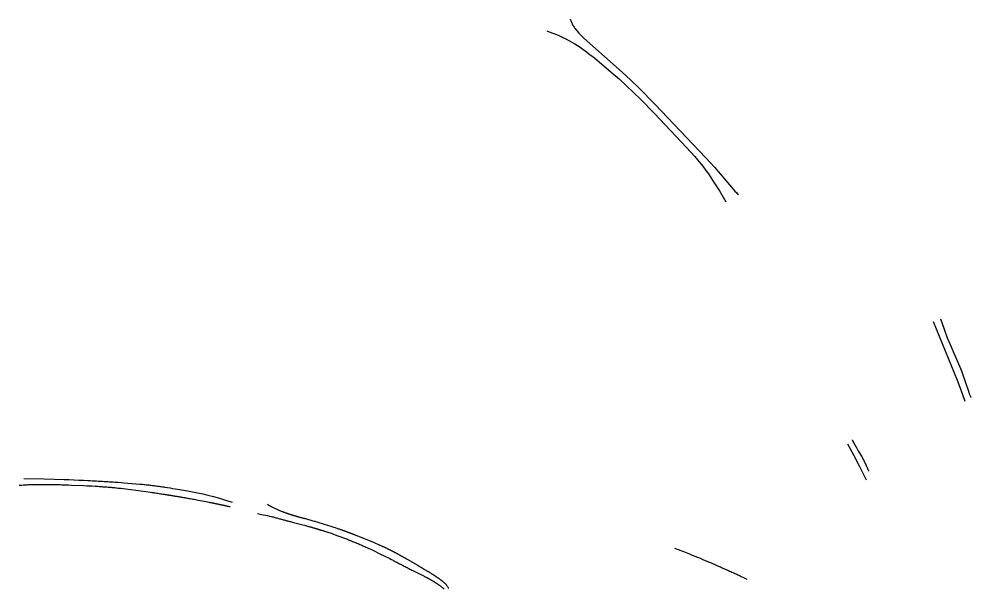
# Model space of a CAD drawing. Header units: metres. Extents: x 653 to 1977, y 530 to 958.
# Drawn here: x 1261 to 1977, y 530 to 958 of the extents above; entities that cross this region are included whole.
import ezdxf

# ---------------------------------------------------------------- set-up
doc = ezdxf.new("R2010")
doc.units = ezdxf.units.M
doc.layers.add('road2', color=15, linetype='Continuous', true_color=0xbf3f3f)

msp = doc.modelspace()

# ---------------------------------------------------------------- linework, layer by layer
at = {"layer": 'road2'}
for points in [[(1675.18, 958.22), (1675.28, 957.91), (1675.38, 957.6), (1675.6, 956.98), (1675.85, 956.37), (1676.11, 955.76), (1676.4, 955.16), (1676.71, 954.56), (1677.03, 953.97), (1677.38, 953.37), (1677.75, 952.79), (1678.13, 952.2), (1678.53, 951.62), (1678.95, 951.04), (1679.39, 950.46), (1679.84, 949.88), (1680.79, 948.73), (1681.8, 947.59), (1682.87, 946.44), (1684, 945.3), (1685.17, 944.15), (1687.64, 941.83), (1714.33, 918.37), (1720.61, 912.5), (1726.85, 906.44), (1739.19, 893.98), (1776.9, 854.13), (1783.58, 846.75), (1797.64, 830.32), (1799.03, 828.78), (1800.37, 827.39), (1801.02, 826.75), (1801.65, 826.16)], [(1657.55, 949.28), (1660.72, 948.16), (1663.72, 947), (1666.56, 945.82), (1669.25, 944.61), (1671.8, 943.38), (1674.21, 942.12), (1676.51, 940.85), (1678.69, 939.56), (1680.77, 938.26), (1682.77, 936.95), (1684.68, 935.62), (1686.53, 934.29), (1690.05, 931.61), (1693.42, 928.93), (1706.11, 918.32), (1712, 913.13), (1717.57, 908.05), (1727.98, 898.04), (1738.53, 887.26), (1762.65, 861.66), (1768.82, 854.91), (1772.03, 851.13), (1773.7, 849.05), (1775.43, 846.82), (1777.22, 844.41), (1779.08, 841.8), (1781.02, 838.97), (1783.05, 835.89), (1787.41, 828.91), (1792.24, 820.66)], [(1948.19, 730.63), (1966.22, 686.48), (1968.91, 679.33), (1971.82, 670.74)], [(1953.69, 732.86), (1956.4, 724.84), (1958.74, 718.52), (1960.82, 713.37), (1969.3, 693.5), (1970.46, 690.59), (1971.44, 687.98), (1972.3, 685.51), (1974.82, 677.65), (1975.25, 676.42), (1975.68, 675.28), (1975.9, 674.76), (1976.11, 674.28), (1976.22, 674.06), (1976.32, 673.84), (1976.43, 673.64), (1976.53, 673.45)], [(1883.73, 638.64), (1888.36, 630.03), (1892.49, 622.05), (1897.7, 611.58)]]:
    msp.add_lwpolyline(points, dxfattribs=at)
at = {"layer": 'road2', "extrusion": (0.47835, 0.862663, 0.164296)}
msp.add_lwpolyline([(-1267.01, -191.9), (-1267.59, -191.91), (-1268.18, -191.93), (-1268.77, -191.97), (-1269.38, -192.02), (-1269.99, -192.09), (-1270.61, -192.17), (-1271.23, -192.26), (-1271.87, -192.38), (-1272.51, -192.5), (-1273.17, -192.64), (-1273.83, -192.8), (-1274.5, -192.97), (-1275.86, -193.36), (-1277.26, -193.81), (-1278.69, -194.31), (-1280.15, -194.88), (-1281.65, -195.51), (-1283.18, -196.19), (-1284.74, -196.94), (-1286.34, -197.74), (-1287.97, -198.61), (-1289.63, -199.53), (-1293.06, -201.56), (-1296.62, -203.83), (-1300.32, -206.33), (-1304.14, -209.08), (-1308.11, -212.06), (-1312.2, -215.28), (-1316.43, -218.74), (-1320.79, -222.44)], dxfattribs=at)
at = {"layer": 'road2'}
for points in [[(1887.19, 641.74, 0), (1887.27, 641.58, 0), (1887.35, 641.43, 0.01), (1887.42, 641.28, 0.02), (1887.5, 641.13, 0.04), (1887.58, 640.99, 0.07), (1887.65, 640.84, 0.1), (1887.73, 640.7, 0.13), (1887.8, 640.55, 0.17), (1887.88, 640.41, 0.22), (1887.95, 640.27, 0.27), (1888.02, 640.13, 0.32), (1888.1, 639.99, 0.38), (1888.17, 639.86, 0.44), (1888.24, 639.72, 0.51), (1888.31, 639.59, 0.58), (1888.38, 639.46, 0.66), (1888.45, 639.32, 0.74), (1888.52, 639.19, 0.83), (1888.59, 639.06, 0.92), (1888.66, 638.93, 1.02), (1888.73, 638.81, 1.12), (1888.8, 638.68, 1.22), (1888.87, 638.56, 1.33), (1888.94, 638.43, 1.44), (1889.01, 638.31, 1.56), (1889.07, 638.19, 1.67), (1889.14, 638.07, 1.8), (1889.21, 637.95, 1.93), (1889.27, 637.83, 2.06), (1889.34, 637.71, 2.19), (1889.47, 637.48, 2.47), (1889.6, 637.25, 2.76), (1889.73, 637.02, 3.07), (1889.85, 636.8, 3.39), (1889.98, 636.58, 3.72), (1890.1, 636.37, 4.07), (1890.22, 636.16, 4.42), (1890.34, 635.95, 4.79), (1890.46, 635.74, 5.16), (1890.7, 635.34, 5.94), (1890.93, 634.95, 6.76), (1891.16, 634.57, 7.6), (1891.38, 634.2, 8.47), (1891.81, 633.49, 10.28), (1893.81, 630.17, 19.46), (1894.19, 629.51, 21.1), (1894.38, 629.17, 21.86), (1894.57, 628.83, 22.59), (1894.76, 628.48, 23.28), (1894.95, 628.13, 23.92), (1895.04, 627.96, 24.22), (1895.13, 627.78, 24.52), (1895.23, 627.6, 24.8), (1895.32, 627.42, 25.08), (1895.41, 627.24, 25.34), (1895.51, 627.06, 25.6), (1895.6, 626.88, 25.85), (1895.69, 626.69, 26.08), (1895.78, 626.51, 26.31), (1895.88, 626.33, 26.53), (1895.97, 626.14, 26.74), (1896.06, 625.96, 26.95), (1896.15, 625.78, 27.14), (1896.24, 625.59, 27.33), (1896.33, 625.41, 27.5), (1896.42, 625.22, 27.68), (1896.51, 625.04, 27.84), (1896.6, 624.85, 27.99), (1896.68, 624.67, 28.14), (1896.77, 624.49, 28.28), (1896.86, 624.3, 28.42), (1896.94, 624.12, 28.55), (1897.03, 623.94, 28.67), (1897.12, 623.75, 28.78), (1897.2, 623.57, 28.89), (1897.28, 623.39, 28.99), (1897.37, 623.21, 29.09), (1897.45, 623.03, 29.18), (1897.53, 622.86, 29.27), (1897.61, 622.68, 29.35), (1897.69, 622.5, 29.42), (1897.77, 622.33, 29.49), (1897.85, 622.15, 29.56), (1897.93, 621.98, 29.62), (1898.01, 621.81, 29.67), (1898.08, 621.64, 29.73), (1898.16, 621.47, 29.77), (1898.23, 621.31, 29.82), (1898.38, 620.98, 29.89), (1898.52, 620.66, 29.95), (1898.66, 620.35, 30), (1898.79, 620.04, 30.04), (1898.92, 619.75, 30.07), (1899.05, 619.46, 30.09), (1899.17, 619.18, 30.11), (1899.39, 618.67, 30.12), (1899.59, 618.19, 30.12)], [(1264.22, 612.56, 0), (1279.52, 612.4, 0.08), (1287.18, 612.2, 0.26), (1294.72, 611.94, 0.63), (1298.42, 611.79, 0.89), (1302.05, 611.64, 1.23), (1305.62, 611.48, 1.63), (1309.09, 611.31, 2.12), (1312.48, 611.14, 2.69), (1314.13, 611.05, 3.02), (1315.75, 610.97, 3.36), (1317.34, 610.88, 3.74), (1318.9, 610.79, 4.14), (1320.43, 610.71, 4.56), (1321.92, 610.62, 5.02), (1323.38, 610.54, 5.51), (1324.8, 610.46, 6.02), (1326.2, 610.38, 6.56), (1327.55, 610.3, 7.12), (1328.88, 610.22, 7.7), (1330.18, 610.14, 8.31), (1331.45, 610.06, 8.93), (1332.69, 609.98, 9.57), (1335.1, 609.82, 10.89), (1337.41, 609.66, 12.26), (1339.63, 609.5, 13.65), (1351.69, 608.47, 21.81), (1353.57, 608.28, 23), (1354.5, 608.18, 23.57), (1355.44, 608.08, 24.1), (1356.37, 607.97, 24.62), (1357.3, 607.86, 25.1), (1358.24, 607.76, 25.56), (1359.17, 607.64, 25.99), (1360.11, 607.53, 26.39), (1361.05, 607.41, 26.76), (1361.99, 607.29, 27.11), (1362.93, 607.17, 27.43), (1363.87, 607.05, 27.73), (1364.81, 606.92, 28), (1365.76, 606.79, 28.26), (1366.7, 606.66, 28.49), (1367.65, 606.53, 28.7), (1368.6, 606.4, 28.9), (1369.54, 606.26, 29.07), (1370.49, 606.12, 29.23), (1372.38, 605.83, 29.49), (1374.28, 605.54, 29.7), (1376.17, 605.24, 29.86), (1378.07, 604.93, 29.97), (1379.96, 604.62, 30.04), (1387.48, 603.3, 30.12), (1394.99, 601.85, 30.12), (1398.84, 601.03, 30.12), (1402.82, 600.1, 30.12), (1406.98, 599.05, 30.12), (1411.38, 597.84, 30.12), (1416.06, 596.45, 30.12), (1421.08, 594.85, 30.12)], [(1260.74, 607.55, 0), (1261.82, 607.64, 2.74), (1262.91, 607.73, 5.3), (1264.04, 607.81, 7.7), (1264.6, 607.85, 8.84), (1265.18, 607.89, 9.94), (1265.75, 607.92, 11), (1266.33, 607.95, 12.03), (1266.92, 607.98, 13.02), (1267.51, 608.01, 13.97), (1268.1, 608.04, 14.88), (1268.7, 608.06, 15.76), (1269.31, 608.08, 16.6), (1269.91, 608.1, 17.41), (1270.52, 608.12, 18.19), (1271.13, 608.14, 18.94), (1271.75, 608.16, 19.65), (1272.37, 608.17, 20.33), (1272.99, 608.18, 20.99), (1273.61, 608.2, 21.61), (1274.24, 608.21, 22.2), (1274.87, 608.21, 22.77), (1275.5, 608.22, 23.31), (1276.14, 608.23, 23.82), (1276.77, 608.23, 24.3), (1277.41, 608.24, 24.76), (1278.05, 608.24, 25.2), (1278.69, 608.24, 25.61), (1279.33, 608.24, 25.99), (1279.98, 608.24, 26.36), (1280.62, 608.23, 26.7), (1281.27, 608.23, 27.02), (1281.91, 608.22, 27.32), (1282.56, 608.22, 27.6), (1283.21, 608.21, 27.86), (1283.85, 608.2, 28.1), (1284.5, 608.19, 28.33), (1285.15, 608.18, 28.53), (1285.8, 608.17, 28.72), (1286.44, 608.16, 28.9), (1287.09, 608.15, 29.06), (1287.74, 608.14, 29.2), (1288.38, 608.12, 29.33), (1289.03, 608.11, 29.45), (1289.67, 608.09, 29.56), (1290.31, 608.07, 29.65), (1291.59, 608.04, 29.81), (1292.87, 608, 29.92), (1294.13, 607.96, 30.01), (1295.39, 607.92, 30.06), (1297.87, 607.84, 30.11), (1300.3, 607.75, 30.12), (1309.47, 607.36, 30.04), (1311.63, 607.25, 29.97), (1313.76, 607.14, 29.86), (1315.84, 607.03, 29.7), (1317.89, 606.91, 29.49), (1319.91, 606.78, 29.23), (1320.91, 606.71, 29.07), (1321.9, 606.64, 28.9), (1322.89, 606.57, 28.7), (1323.87, 606.5, 28.49), (1324.84, 606.43, 28.26), (1325.81, 606.35, 28), (1326.78, 606.28, 27.73), (1327.74, 606.2, 27.43), (1328.7, 606.12, 27.11), (1329.65, 606.03, 26.76), (1330.61, 605.95, 26.39), (1331.56, 605.86, 25.99), (1332.51, 605.77, 25.56), (1333.45, 605.68, 25.1), (1334.4, 605.58, 24.62), (1335.35, 605.48, 24.1), (1336.29, 605.38, 23.57), (1337.24, 605.28, 23), (1339.12, 605.07, 21.81), (1341.01, 604.85, 20.55), (1344.77, 604.39, 17.87), (1352.24, 603.39, 12.26), (1355.96, 602.86, 9.57), (1357.82, 602.59, 8.31), (1359.67, 602.32, 7.12), (1360.59, 602.18, 6.56), (1361.51, 602.05, 6.02), (1362.44, 601.91, 5.51), (1363.36, 601.77, 5.02), (1364.28, 601.63, 4.56), (1365.2, 601.49, 4.14), (1366.12, 601.36, 3.74), (1367.03, 601.22, 3.38), (1367.95, 601.08, 3.04), (1368.87, 600.93, 2.74), (1369.79, 600.79, 2.47), (1370.71, 600.65, 2.24), (1371.63, 600.51, 2.03), (1372.09, 600.43, 1.94), (1372.55, 600.36, 1.86), (1373.01, 600.29, 1.79), (1373.47, 600.22, 1.72), (1373.93, 600.14, 1.67), (1374.4, 600.07, 1.62), (1374.86, 600, 1.58), (1375.32, 599.92, 1.56), (1375.78, 599.85, 1.54), (1376.25, 599.78, 1.52), (1376.71, 599.7, 1.52), (1377.18, 599.63, 1.53), (1377.64, 599.55, 1.54), (1378.11, 599.47, 1.57), (1378.57, 599.4, 1.6), (1379.04, 599.32, 1.65), (1379.5, 599.24, 1.7), (1379.97, 599.17, 1.76), (1380.44, 599.09, 1.83), (1380.91, 599.01, 1.91), (1381.38, 598.93, 2), (1381.85, 598.85, 2.1), (1382.32, 598.77, 2.21), (1382.79, 598.69, 2.33), (1383.27, 598.61, 2.46), (1383.74, 598.53, 2.6), (1384.21, 598.45, 2.75), (1384.69, 598.37, 2.91), (1385.16, 598.29, 3.08), (1385.64, 598.2, 3.26), (1386.6, 598.04, 3.64), (1387.56, 597.87, 4.07), (1388.53, 597.7, 4.54), (1389.49, 597.52, 5.05), (1390.47, 597.35, 5.61), (1391.45, 597.17, 6.21), (1392.43, 596.99, 6.85), (1393.42, 596.81, 7.53), (1394.41, 596.62, 8.26), (1395.41, 596.43, 9.02), (1401.39, 595.27, 13.77), (1402.37, 595.08, 14.5), (1403.34, 594.89, 15.19), (1403.83, 594.79, 15.51), (1404.31, 594.69, 15.82), (1404.78, 594.6, 16.12), (1405.26, 594.5, 16.4), (1405.73, 594.41, 16.66), (1406.19, 594.31, 16.9), (1406.66, 594.22, 17.12), (1406.89, 594.17, 17.23), (1407.12, 594.12, 17.32), (1407.34, 594.08, 17.42), (1407.57, 594.03, 17.5), (1407.8, 593.99, 17.58), (1408.02, 593.94, 17.66), (1408.25, 593.89, 17.72), (1408.47, 593.85, 17.78), (1408.69, 593.8, 17.84), (1408.91, 593.76, 17.89), (1409.13, 593.71, 17.93), (1409.35, 593.67, 17.96), (1409.56, 593.62, 17.99), (1409.78, 593.58, 18), (1409.99, 593.53, 18.02), (1410.1, 593.51, 18.02), (1410.21, 593.49, 18.02), (1410.31, 593.47, 18.02), (1410.42, 593.44, 18.02), (1410.52, 593.42, 18.01), (1410.63, 593.4, 18), (1410.73, 593.38, 18), (1410.83, 593.36, 17.98), (1410.94, 593.33, 17.97), (1411.04, 593.31, 17.96), (1411.14, 593.29, 17.94), (1411.25, 593.27, 17.92), (1411.35, 593.25, 17.9), (1411.45, 593.23, 17.87), (1411.55, 593.21, 17.85), (1411.65, 593.18, 17.82), (1411.75, 593.16, 17.79), (1411.85, 593.14, 17.76), (1411.95, 593.12, 17.72), (1412.05, 593.1, 17.69), (1412.15, 593.08, 17.65), (1412.25, 593.06, 17.61), (1412.35, 593.04, 17.56), (1412.45, 593.02, 17.52), (1412.55, 593, 17.47), (1412.64, 592.97, 17.42), (1412.74, 592.95, 17.36), (1412.84, 592.93, 17.31), (1412.93, 592.91, 17.25), (1413.03, 592.89, 17.19), (1413.12, 592.87, 17.12), (1413.22, 592.85, 17.06), (1413.31, 592.83, 16.99), (1413.4, 592.81, 16.92), (1413.5, 592.79, 16.85), (1413.59, 592.77, 16.77), (1413.68, 592.75, 16.69), (1413.77, 592.73, 16.61), (1413.87, 592.71, 16.53), (1413.96, 592.69, 16.44), (1414.14, 592.66, 16.26), (1414.32, 592.62, 16.07), (1414.49, 592.58, 15.87), (1414.67, 592.54, 15.65), (1414.84, 592.5, 15.43), (1415.01, 592.47, 15.19), (1415.18, 592.43, 14.94), (1415.35, 592.39, 14.68), (1415.52, 592.36, 14.41), (1415.68, 592.32, 14.13), (1415.84, 592.29, 13.83), (1416, 592.25, 13.53), (1416.16, 592.22, 13.2), (1416.31, 592.18, 12.87), (1416.46, 592.15, 12.53), (1416.61, 592.12, 12.17), (1416.76, 592.08, 11.8), (1417.05, 592.02, 11.01), (1417.33, 591.96, 10.17), (1417.6, 591.89, 9.28), (1417.87, 591.83, 8.33), (1418.12, 591.78, 7.32), (1418.36, 591.72, 6.26), (1418.59, 591.67, 5.13), (1418.81, 591.62, 3.94), (1419.02, 591.57, 2.69), (1419.41, 591.47, 0)], [(1447.66, 593.24, 30.12), (1448.58, 592.69, 27.39), (1449.5, 592.15, 24.82), (1450.42, 591.63, 22.42), (1451.35, 591.14, 20.19), (1452.28, 590.66, 18.11), (1453.21, 590.19, 16.19), (1454.14, 589.75, 14.42), (1454.61, 589.53, 13.58), (1455.08, 589.32, 12.79), (1455.54, 589.11, 12.02), (1456.01, 588.9, 11.3), (1456.48, 588.7, 10.6), (1456.95, 588.5, 9.94), (1457.42, 588.31, 9.31), (1457.89, 588.12, 8.72), (1458.36, 587.93, 8.15), (1458.82, 587.75, 7.62), (1459.29, 587.57, 7.12), (1459.76, 587.39, 6.64), (1460.23, 587.21, 6.2), (1460.7, 587.04, 5.78), (1461.16, 586.87, 5.39), (1461.63, 586.71, 5.03), (1461.86, 586.63, 4.86), (1462.1, 586.55, 4.7), (1462.33, 586.47, 4.54), (1462.56, 586.39, 4.39), (1462.79, 586.31, 4.25), (1463.03, 586.23, 4.11), (1463.26, 586.15, 3.98), (1463.49, 586.07, 3.86), (1463.72, 586, 3.74), (1463.96, 585.92, 3.62), (1464.19, 585.85, 3.52), (1464.42, 585.77, 3.42), (1464.65, 585.7, 3.32), (1464.88, 585.62, 3.23), (1465.11, 585.55, 3.15), (1465.34, 585.48, 3.07), (1465.57, 585.41, 3), (1465.8, 585.33, 2.93), (1466.03, 585.26, 2.87), (1466.26, 585.19, 2.81), (1466.49, 585.12, 2.76), (1466.72, 585.05, 2.72), (1466.95, 584.99, 2.68), (1467.18, 584.92, 2.64), (1467.41, 584.85, 2.61), (1467.64, 584.78, 2.59), (1467.86, 584.72, 2.57), (1468.09, 584.65, 2.55), (1468.32, 584.58, 2.54), (1468.54, 584.52, 2.53), (1468.77, 584.45, 2.53), (1469, 584.39, 2.53), (1469.22, 584.32, 2.54), (1469.45, 584.26, 2.55), (1469.67, 584.19, 2.57), (1469.9, 584.13, 2.59), (1470.12, 584.07, 2.61), (1470.35, 584.01, 2.64), (1470.79, 583.88, 2.71), (1471.24, 583.76, 2.79), (1471.68, 583.64, 2.89), (1472.12, 583.52, 3), (1472.56, 583.4, 3.13), (1473, 583.28, 3.27), (1473.44, 583.16, 3.42), (1473.87, 583.04, 3.59), (1474.31, 582.93, 3.76), (1474.74, 582.81, 3.95), (1475.17, 582.7, 4.14), (1475.59, 582.58, 4.35), (1476.02, 582.47, 4.57), (1476.86, 582.24, 5.02), (1477.69, 582.01, 5.51), (1478.52, 581.79, 6.02), (1479.33, 581.56, 6.56), (1480.14, 581.34, 7.12), (1480.93, 581.11, 7.7), (1481.72, 580.89, 8.31), (1482.5, 580.67, 8.93), (1483.27, 580.45, 9.57), (1484.79, 580, 10.89), (1486.27, 579.57, 12.26), (1495.86, 576.57, 21.81), (1497.12, 576.15, 23), (1498.37, 575.73, 24.1), (1498.98, 575.53, 24.62), (1499.59, 575.32, 25.1), (1500.19, 575.11, 25.56), (1500.79, 574.91, 25.98), (1501.39, 574.7, 26.38), (1501.98, 574.5, 26.75), (1502.56, 574.29, 27.09), (1502.86, 574.19, 27.25), (1503.15, 574.09, 27.4), (1503.44, 573.98, 27.54), (1503.73, 573.88, 27.68), (1504.02, 573.78, 27.8), (1504.3, 573.68, 27.93), (1504.59, 573.57, 28.04), (1504.88, 573.47, 28.15), (1505.17, 573.37, 28.25), (1505.45, 573.26, 28.34), (1505.74, 573.16, 28.42), (1506.03, 573.06, 28.5), (1506.31, 572.95, 28.57), (1506.6, 572.85, 28.63), (1506.88, 572.74, 28.69), (1507.17, 572.64, 28.73), (1507.45, 572.53, 28.78), (1507.74, 572.43, 28.81), (1508.03, 572.32, 28.83), (1508.31, 572.22, 28.85), (1508.6, 572.11, 28.86), (1508.88, 572, 28.87), (1509.17, 571.9, 28.86), (1509.45, 571.79, 28.85), (1509.74, 571.68, 28.83), (1510.03, 571.57, 28.81), (1510.31, 571.47, 28.78), (1510.6, 571.36, 28.73), (1510.89, 571.25, 28.69), (1511.18, 571.14, 28.63), (1511.47, 571.03, 28.57), (1511.76, 570.92, 28.5), (1512.05, 570.81, 28.42), (1512.34, 570.69, 28.34), (1512.63, 570.58, 28.25), (1512.92, 570.47, 28.15), (1513.22, 570.35, 28.04), (1513.51, 570.24, 27.93), (1513.81, 570.13, 27.8), (1514.1, 570.01, 27.68), (1514.4, 569.89, 27.54), (1514.7, 569.78, 27.4), (1515.3, 569.54, 27.09), (1515.91, 569.3, 26.75), (1516.52, 569.06, 26.38), (1517.14, 568.82, 25.98), (1517.76, 568.57, 25.56), (1518.39, 568.32, 25.1), (1519.02, 568.07, 24.62), (1519.67, 567.81, 24.11), (1520.97, 567.28, 23.01), (1527.8, 564.44, 16.89), (1529.22, 563.83, 15.69), (1530.65, 563.2, 14.55), (1531.37, 562.88, 14), (1532.09, 562.56, 13.48), (1532.81, 562.24, 12.99), (1533.54, 561.91, 12.52), (1534.26, 561.57, 12.09), (1534.63, 561.41, 11.88), (1534.99, 561.24, 11.69), (1535.36, 561.07, 11.5), (1535.72, 560.9, 11.32), (1536.09, 560.73, 11.16), (1536.45, 560.55, 11), (1536.82, 560.38, 10.85), (1537.18, 560.2, 10.72), (1537.55, 560.03, 10.59), (1537.91, 559.85, 10.48), (1538.28, 559.68, 10.38), (1538.64, 559.5, 10.29), (1539.01, 559.32, 10.22), (1539.38, 559.14, 10.15), (1539.74, 558.96, 10.11), (1540.11, 558.77, 10.07), (1540.47, 558.59, 10.05), (1540.66, 558.5, 10.04), (1540.84, 558.41, 10.04), (1541.02, 558.32, 10.04), (1541.2, 558.22, 10.05), (1541.57, 558.04, 10.07), (1541.93, 557.85, 10.11), (1542.3, 557.66, 10.15), (1542.66, 557.47, 10.22), (1543.03, 557.28, 10.29), (1543.39, 557.09, 10.38), (1543.76, 556.9, 10.48), (1544.12, 556.71, 10.59), (1544.49, 556.52, 10.72), (1544.85, 556.32, 10.85), (1545.21, 556.13, 11), (1545.58, 555.93, 11.16), (1545.94, 555.73, 11.32), (1546.31, 555.54, 11.5), (1546.67, 555.34, 11.69), (1547.4, 554.94, 12.09), (1548.13, 554.54, 12.52), (1548.86, 554.13, 12.99), (1549.6, 553.72, 13.48), (1550.33, 553.31, 14), (1551.06, 552.89, 14.55), (1552.54, 552.05, 15.69), (1560.01, 547.68, 21.85), (1561.54, 546.77, 23.01), (1562.31, 546.31, 23.57), (1563.08, 545.85, 24.11), (1563.85, 545.39, 24.62), (1564.63, 544.93, 25.1), (1565.41, 544.46, 25.56), (1566.2, 544, 25.98), (1566.59, 543.76, 26.17), (1566.98, 543.53, 26.36), (1567.38, 543.29, 26.54), (1567.77, 543.06, 26.7), (1568.16, 542.82, 26.85), (1568.55, 542.58, 26.99), (1568.94, 542.35, 27.12), (1569.33, 542.11, 27.23), (1569.72, 541.87, 27.33), (1570.11, 541.63, 27.41), (1570.49, 541.4, 27.48), (1570.68, 541.28, 27.51), (1570.87, 541.16, 27.53), (1571.06, 541.04, 27.55), (1571.26, 540.92, 27.57), (1571.44, 540.8, 27.58), (1571.63, 540.68, 27.59), (1571.82, 540.56, 27.59), (1572.01, 540.44, 27.59), (1572.2, 540.33, 27.58), (1572.39, 540.21, 27.57), (1572.57, 540.09, 27.56), (1572.76, 539.97, 27.54), (1572.94, 539.85, 27.51), (1573.13, 539.73, 27.48), (1573.31, 539.61, 27.44), (1573.49, 539.49, 27.4), (1573.67, 539.37, 27.36), (1573.86, 539.25, 27.31), (1574.04, 539.13, 27.25), (1574.22, 539.01, 27.19), (1574.39, 538.89, 27.12), (1574.57, 538.78, 27.05), (1574.75, 538.66, 26.97), (1574.92, 538.54, 26.89), (1575.1, 538.42, 26.8), (1575.27, 538.3, 26.71), (1575.44, 538.18, 26.61), (1575.62, 538.06, 26.5), (1575.79, 537.94, 26.39), (1575.96, 537.82, 26.27), (1576.12, 537.7, 26.14), (1576.29, 537.59, 26.01), (1576.46, 537.47, 25.87), (1576.62, 537.35, 25.73), (1576.79, 537.23, 25.58), (1576.95, 537.11, 25.42), (1577.11, 536.99, 25.26), (1577.27, 536.87, 25.09), (1577.43, 536.75, 24.91), (1577.59, 536.64, 24.73), (1577.74, 536.52, 24.54), (1577.9, 536.4, 24.34), (1578.05, 536.28, 24.14), (1578.2, 536.16, 23.92), (1578.35, 536.05, 23.71), (1578.5, 535.93, 23.48), (1578.65, 535.81, 23.25), (1578.79, 535.69, 23.01), (1578.94, 535.57, 22.76), (1579.08, 535.46, 22.5), (1579.36, 535.22, 21.97), (1579.64, 534.99, 21.41), (1579.91, 534.75, 20.81), (1580.17, 534.52, 20.18), (1580.42, 534.29, 19.52), (1580.67, 534.05, 18.83), (1580.91, 533.82, 18.1), (1581.14, 533.59, 17.34), (1581.37, 533.36, 16.54), (1581.59, 533.13, 15.71), (1581.8, 532.9, 14.84), (1582, 532.67, 13.93), (1582.19, 532.44, 12.99), (1582.37, 532.22, 12.01), (1582.72, 531.76, 9.93), (1583.02, 531.32, 7.7), (1583.29, 530.87, 5.3), (1583.52, 530.43, 2.74), (1583.7, 529.99, 0)], [(1440.09, 586.24, 30.12), (1443.09, 585.68, 30.11), (1444.57, 585.38, 30.09), (1446.03, 585.06, 30.04), (1447.47, 584.73, 29.97), (1448.91, 584.39, 29.86), (1450.34, 584.05, 29.7), (1451.05, 583.87, 29.61), (1451.75, 583.69, 29.49), (1452.46, 583.51, 29.37), (1453.16, 583.33, 29.23), (1453.86, 583.15, 29.07), (1454.56, 582.97, 28.9), (1455.26, 582.78, 28.7), (1455.95, 582.6, 28.49), (1456.65, 582.41, 28.26), (1457.34, 582.22, 28), (1458.04, 582.04, 27.73), (1458.73, 581.85, 27.43), (1459.42, 581.66, 27.11), (1460.11, 581.47, 26.76), (1460.8, 581.29, 26.39), (1461.5, 581.1, 25.99), (1462.19, 580.91, 25.56), (1462.88, 580.73, 25.1), (1463.57, 580.55, 24.62), (1464.26, 580.36, 24.11), (1464.95, 580.18, 23.57), (1465.65, 580, 23.01), (1467.04, 579.63, 21.85), (1474.03, 577.81, 15.69), (1475.44, 577.43, 14.55), (1476.15, 577.24, 14), (1476.86, 577.05, 13.48), (1477.58, 576.86, 12.99), (1478.29, 576.66, 12.52), (1479.01, 576.46, 12.09), (1479.37, 576.37, 11.88), (1479.73, 576.27, 11.69), (1480.09, 576.17, 11.5), (1480.45, 576.06, 11.32), (1480.81, 575.96, 11.16), (1481.17, 575.86, 11), (1481.53, 575.76, 10.85), (1481.89, 575.66, 10.72), (1482.26, 575.55, 10.59), (1482.62, 575.45, 10.48), (1482.99, 575.34, 10.38), (1483.35, 575.24, 10.29), (1483.72, 575.13, 10.22), (1484.08, 575.02, 10.15), (1484.27, 574.97, 10.13), (1484.45, 574.92, 10.11), (1484.63, 574.86, 10.09), (1484.82, 574.81, 10.07), (1485, 574.75, 10.06), (1485.18, 574.7, 10.05), (1485.37, 574.64, 10.04), (1485.55, 574.59, 10.04), (1485.74, 574.53, 10.04), (1485.92, 574.48, 10.05), (1486.11, 574.42, 10.06), (1486.29, 574.36, 10.07), (1486.48, 574.31, 10.09), (1486.66, 574.25, 10.11), (1487.03, 574.14, 10.15), (1487.4, 574.02, 10.22), (1487.78, 573.91, 10.29), (1488.15, 573.79, 10.38), (1488.52, 573.68, 10.48), (1488.9, 573.56, 10.59), (1489.27, 573.44, 10.72), (1489.65, 573.32, 10.85), (1490.02, 573.2, 11), (1490.4, 573.08, 11.16), (1490.78, 572.96, 11.32), (1491.15, 572.84, 11.5), (1491.53, 572.72, 11.69), (1492.29, 572.47, 12.09), (1493.04, 572.22, 12.52), (1493.8, 571.96, 12.99), (1494.57, 571.71, 13.48), (1495.33, 571.45, 14), (1496.09, 571.18, 14.55), (1497.63, 570.65, 15.69), (1505.35, 567.81, 21.85), (1506.91, 567.22, 23.01), (1507.68, 566.91, 23.57), (1508.46, 566.61, 24.11), (1509.24, 566.3, 24.62), (1510.01, 565.99, 25.1), (1510.79, 565.67, 25.56), (1511.56, 565.36, 25.99), (1512.34, 565.04, 26.39), (1513.11, 564.72, 26.76), (1513.89, 564.4, 27.11), (1514.66, 564.07, 27.43), (1515.43, 563.75, 27.73), (1516.21, 563.42, 28), (1516.97, 563.09, 28.26), (1517.74, 562.76, 28.49), (1518.51, 562.42, 28.7), (1519.27, 562.09, 28.9), (1520.04, 561.75, 29.07), (1520.8, 561.42, 29.23), (1521.56, 561.08, 29.37), (1522.31, 560.74, 29.49), (1523.82, 560.05, 29.7), (1525.31, 559.37, 29.86), (1526.8, 558.68, 29.97), (1528.27, 557.98, 30.04), (1531.16, 556.6, 30.11), (1536.74, 553.82, 30.11), (1538.1, 553.12, 30.07), (1539.45, 552.43, 30), (1540.8, 551.73, 29.89), (1541.47, 551.38, 29.82), (1542.14, 551.03, 29.73), (1542.81, 550.68, 29.62), (1543.48, 550.33, 29.49), (1544.15, 549.98, 29.35), (1544.83, 549.63, 29.18), (1545.51, 549.27, 28.99), (1546.19, 548.92, 28.78), (1546.87, 548.56, 28.55), (1547.55, 548.2, 28.28), (1548.24, 547.84, 27.99), (1548.93, 547.48, 27.68), (1549.63, 547.12, 27.33), (1550.34, 546.76, 26.95), (1551.04, 546.39, 26.53), (1551.76, 546.03, 26.08), (1552.48, 545.66, 25.6), (1553.2, 545.29, 25.08), (1553.94, 544.92, 24.52), (1554.68, 544.54, 23.92), (1555.43, 544.16, 23.28), (1556.19, 543.79, 22.59), (1556.95, 543.4, 21.87), (1560.89, 541.46, 17.91), (1562.49, 540.66, 16.36), (1563.3, 540.25, 15.62), (1564.1, 539.84, 14.93), (1564.51, 539.64, 14.61), (1564.91, 539.43, 14.3), (1565.31, 539.22, 14), (1565.72, 539.01, 13.72), (1566.12, 538.8, 13.46), (1566.52, 538.59, 13.22), (1566.72, 538.48, 13.11), (1566.92, 538.38, 13), (1567.12, 538.27, 12.9), (1567.32, 538.16, 12.8), (1567.52, 538.06, 12.71), (1567.72, 537.95, 12.62), (1567.92, 537.84, 12.54), (1568.12, 537.73, 12.47), (1568.32, 537.63, 12.4), (1568.52, 537.52, 12.34), (1568.72, 537.41, 12.28), (1568.91, 537.3, 12.24), (1569.11, 537.19, 12.2), (1569.31, 537.08, 12.16), (1569.51, 536.97, 12.14), (1569.7, 536.86, 12.12), (1569.9, 536.75, 12.11), (1570.1, 536.64, 12.1), (1570.19, 536.58, 12.1), (1570.29, 536.53, 12.11), (1570.39, 536.47, 12.11), (1570.49, 536.41, 12.12), (1570.58, 536.36, 12.13), (1570.68, 536.3, 12.14), (1570.78, 536.25, 12.15), (1570.88, 536.19, 12.17), (1570.97, 536.13, 12.18), (1571.07, 536.08, 12.2), (1571.17, 536.02, 12.22), (1571.26, 535.96, 12.25), (1571.36, 535.91, 12.27), (1571.46, 535.85, 12.3), (1571.55, 535.79, 12.33), (1571.65, 535.74, 12.36), (1571.74, 535.68, 12.4), (1571.84, 535.62, 12.44), (1571.94, 535.56, 12.48), (1572.03, 535.51, 12.52), (1572.13, 535.45, 12.56), (1572.22, 535.39, 12.61), (1572.32, 535.34, 12.66), (1572.41, 535.28, 12.71), (1572.51, 535.22, 12.76), (1572.6, 535.16, 12.82), (1572.7, 535.1, 12.87), (1572.79, 535.05, 12.93), (1572.98, 534.93, 13.06), (1573.17, 534.81, 13.2), (1573.36, 534.7, 13.35), (1573.54, 534.58, 13.51), (1573.73, 534.46, 13.68), (1573.91, 534.34, 13.86), (1574.1, 534.23, 14.05), (1574.28, 534.11, 14.26), (1574.47, 533.99, 14.47), (1574.65, 533.87, 14.69), (1574.83, 533.75, 14.93), (1575.01, 533.63, 15.18), (1575.19, 533.51, 15.44), (1575.37, 533.39, 15.71), (1575.55, 533.26, 15.99), (1575.73, 533.14, 16.29), (1575.91, 533.02, 16.6), (1576.08, 532.9, 16.92), (1576.26, 532.77, 17.25), (1576.43, 532.65, 17.6), (1576.78, 532.4, 18.33), (1577.12, 532.15, 19.11), (1577.46, 531.9, 19.95), (1577.8, 531.65, 20.84), (1578.13, 531.39, 21.79), (1578.46, 531.14, 22.8), (1578.78, 530.88, 23.86), (1579.1, 530.62, 24.99), (1579.73, 530.09, 27.43), (1580.34, 529.56, 30.12)], [(1753.59, 560.3, 30.12), (1761.09, 557.41, 30.06), (1764.97, 555.86, 29.92), (1766.94, 555.07, 29.81), (1768.91, 554.27, 29.65), (1770.88, 553.46, 29.45), (1772.85, 552.64, 29.2), (1774.82, 551.82, 28.9), (1776.78, 550.99, 28.53), (1778.73, 550.17, 28.1), (1779.7, 549.76, 27.86), (1780.67, 549.35, 27.6), (1781.62, 548.94, 27.32), (1782.58, 548.53, 27.02), (1783.52, 548.12, 26.7), (1784.47, 547.71, 26.36), (1785.4, 547.31, 25.99), (1786.32, 546.9, 25.61), (1787.24, 546.5, 25.2), (1788.15, 546.1, 24.76), (1789.05, 545.71, 24.3), (1789.94, 545.32, 23.82), (1790.82, 544.93, 23.31), (1791.69, 544.54, 22.77), (1792.55, 544.16, 22.2), (1793.4, 543.78, 21.61), (1794.23, 543.41, 20.99), (1795.05, 543.04, 20.33), (1795.86, 542.67, 19.65), (1796.65, 542.31, 18.94), (1797.44, 541.96, 18.19), (1798.2, 541.61, 17.41), (1798.95, 541.26, 16.6), (1799.69, 540.93, 15.76), (1800.41, 540.59, 14.88), (1801.11, 540.27, 13.97), (1801.79, 539.95, 13.02), (1802.46, 539.64, 12.03), (1803.11, 539.33, 11), (1803.74, 539.03, 9.94), (1804.35, 538.74, 8.84), (1804.94, 538.46, 7.7), (1805.51, 538.19, 6.52), (1806.06, 537.92, 5.3), (1806.59, 537.66, 4.04), (1807.1, 537.41, 2.74), (1807.59, 537.17, 1.39), (1808.05, 536.94, 0)]]:
    msp.add_polyline3d(points, dxfattribs=at)

doc.saveas('drawing.dxf')
